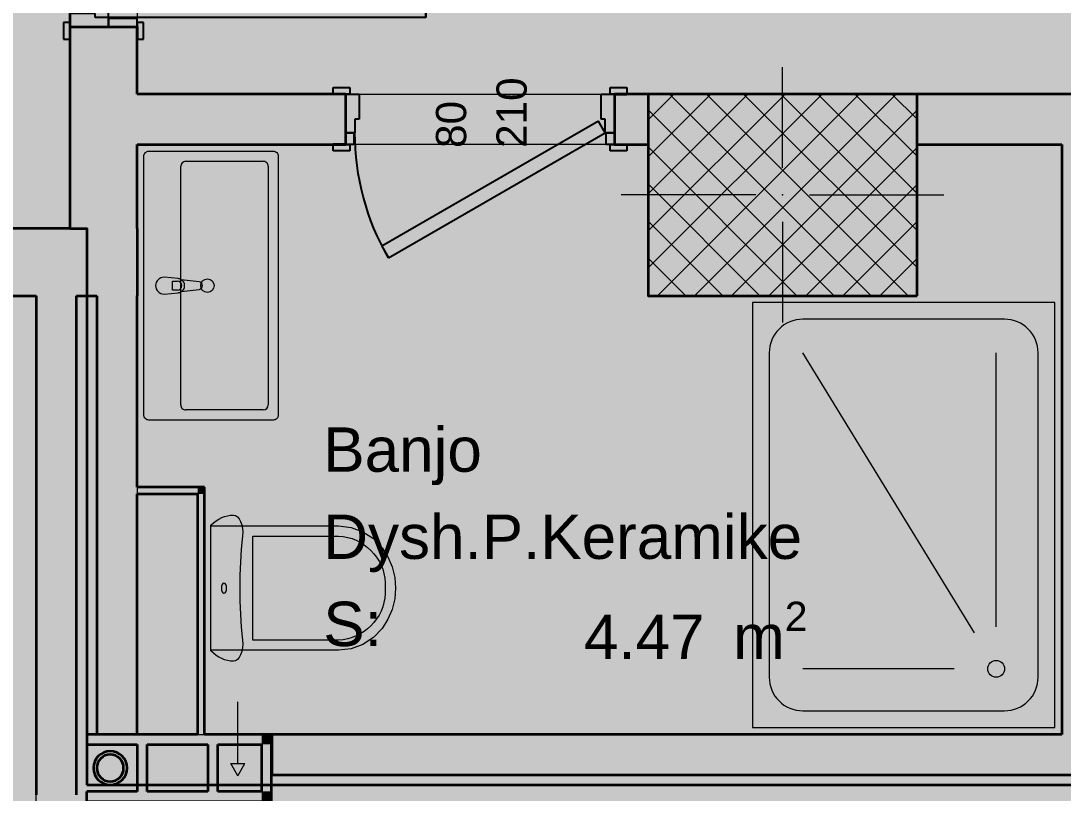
# Model space of a CAD drawing. Header units: millimetres. Extents: x 172821 to 253959, y -36092 to 17885.
# Drawn here: x 211015 to 214116, y -19116 to -16818 of the extents above; entities that cross this region are included whole.
import ezdxf
from ezdxf.enums import TextEntityAlignment as Align

# ---------------------------------------------------------------- set-up
doc = ezdxf.new("R2010")
doc.units = ezdxf.units.MM
doc.header["$MEASUREMENT"] = 0
doc.linetypes.add('Long Dashed', pattern=[2700, 1500, -1200])
for name, color, linetype, lineweight, true_color in [('A - Fill zone_Pen_No__102', 7, 'Continuous', 13, 0xcccccc), ('A - Fill zone_Pen_No__255', 7, 'Continuous', 13, 0xe8e8e8), ('A - kanalet e ventilimit_Pen_No__176', 7, 'Continuous', 15, 0x93a0c6), ('A - kanalet e ventilimit_Pen_No__82', 7, 'Continuous', 20, 0xaaaaaa), ('A - Muret_Pen_No__82', 7, 'Continuous', 20, 0xaaaaaa), ('ARCHICAD Door Markers_Pen_No__112', 7, 'Continuous', 13, 0xd5aaaa), ('Model Unit - Zone_Pen_No__102', 7, 'Continuous', 13, 0xcccccc)]:
    doc.layers.add(name, color=color, linetype=linetype, lineweight=lineweight, true_color=true_color)
for name, color, linetype, lineweight in [('A - Fill zone_Pen_No__19', 255, 'Continuous', 0), ('A - Fill zone_Pen_No__2', 8, 'Continuous', 15), ('A - Fill zone_Pen_No__22', 8, 'Continuous', 35), ('A - kanalet e ventilimit_Pen_No__22', 8, 'Continuous', 35), ('A - Muret_Pen_No__22', 8, 'Continuous', 35), ('A - Sanitaria_Pen_No__18', 9, 'Continuous', 15), ('A - Shtyllat_Pen_No__101', 252, 'Continuous', 13), ('A - Shtyllat_Pen_No__22', 8, 'Continuous', 35), ('ARCHICAD Doors_Pen_No__42', 8, 'Continuous', 25), ('ARCHICAD Zone Stamps_Pen_No__101', 252, 'Continuous', 13)]:
    doc.layers.add(name, color=color, linetype=linetype, lineweight=lineweight)
for name, color, linetype in [('A - kanalet e ventilimit', 7, 'Continuous'), ('A - Muret', 7, 'Continuous'), ('A - Shtyllat', 7, 'Continuous'), ('Model Unit - Zone', 7, 'Continuous')]:
    doc.layers.add(name, color=color, linetype=linetype)
doc.styles.add('GENERATED_STYLE_2', font='arial.ttf')

# ---------------------------------------------------------------- blocks, each defined once
blk = doc.blocks.new('Banjo_Dysh.P.Keramike_22', base_point=(212611.9, -18360.7))
at = {"layer": 'ARCHICAD Zone Stamps_Pen_No__101', "color": 252, "lineweight": 13, "insert": (212690, -18546.5), "char_height": 132, "attachment_point": 1, "style": 'GENERATED_STYLE_2'}
blk.add_mtext('\\A1;{\\pql;\\pt0,6060;\\fArial|b0|i0|c0|p34;4.47\\fArial|b0|i0|c0|p34;\\A1{\\H.66x;\\S^  ;}\\fArial|b0|i0|c0|p34; m\\fArial|b0|i0|c0|p34;\\A1{\\H.66x;\\S2^  ;}}', dxfattribs=at)
at = {"layer": 'ARCHICAD Zone Stamps_Pen_No__101', "color": 252, "lineweight": 13, "style": 'GENERATED_STYLE_2'}
for tag, p in [('DUMMY_849', (213308.9, -17997.7)), ('ROOM_NAME', (211914.9, -18027.9)), ('DUMMY_850', (213308.9, -18257)), ('ROOM_NUMBER', (211914.9, -18287.2)), ('measuredAreaCode', (211914.9, -18546.5))]:
    blk.add_attdef(tag, text='', height=132, dxfattribs=at).set_placement(p, align=Align.TOP_LEFT)
blk = doc.blocks.new('Door 25_3')
at = {"layer": 'ARCHICAD Doors_Pen_No__42', "color": 8, "linetype": 'Continuous', "lineweight": 25}
for p, q in [((432, 0), (432, 944)), ((432, 944), (472, 944)), ((472, 944), (472, 0)), ((-487, 104), (-537, 104)), ((-537, 104), (-537, 85)), ((-487, 85), (-487, 104)), ((537, 104), (487, 104)), ((487, 104), (487, 85)), ((537, 85), (537, 104)), ((-537, 85), (-487, 85)), ((-500, 85), (-537, 85)), ((-500, 85), (-537, 85)), ((-475, 85), (-500, 85)), ((-500, 85), (-500, 0)), ((-500, 0), (-500, 85)), ((-500, 0), (-500, 85)), ((-475, 0), (-475, 85)), ((500, 85), (475, 85)), ((475, 85), (475, 0)), ((487, 85), (537, 85)), ((500, 0), (500, 85)), ((500, 0), (500, 85)), ((500, 0), (500, 85)), ((500, 85), (537, 85)), ((500, 85), (537, 85)), ((-500, 0), (-475, 0)), ((-472, 0), (-500, 0)), ((-500, 0), (-500, -115)), ((-500, -115), (-500, 0)), ((-500, -115), (-500, 0)), ((-472, -40), (-472, 0)), ((472, 0), (432, 0)), ((500, 0), (472, 0)), ((472, 0), (472, -40)), ((475, 0), (500, 0)), ((500, -115), (500, 0)), ((500, -115), (500, 0)), ((500, -115), (500, 0)), ((-460, -40), (-472, -40)), ((-460, -115), (-460, -40)), ((472, -40), (460, -40)), ((460, -40), (460, -115)), ((-487, -115), (-537, -115)), ((-537, -115), (-537, -134)), ((-500, -115), (-537, -115)), ((-500, -115), (-537, -115)), ((-500, -115), (-460, -115)), ((-487, -134), (-487, -115)), ((460, -115), (500, -115)), ((537, -115), (487, -115)), ((487, -115), (487, -134)), ((500, -115), (537, -115)), ((500, -115), (537, -115)), ((537, -134), (537, -115)), ((-537, -134), (-487, -134)), ((487, -134), (537, -134))]:
    blk.add_line(p, q, dxfattribs=at)
blk.add_arc((472, 0), 944, 90, 180, dxfattribs=at)
blk = doc.blocks.new('D Marker 22')
at = {"layer": 'ARCHICAD Door Markers_Pen_No__112', "color": 9, "lineweight": 13, "true_color": 0xd5aaaa, "style": 'GENERATED_STYLE_2'}
for tag, p in [('AC_MarkerText_3', (-165.9, -155.7)), ('AC_MarkerText_2', (14.1, -224))]:
    blk.add_attdef(tag, text='', height=90, rotation=270, dxfattribs=at).set_placement(p, align=Align.BOTTOM_LEFT)
blk = doc.blocks.new('Wall_65', base_point=(209361.1, -17636.2))
at = {"layer": 'A - Muret_Pen_No__82', "linetype": 'Continuous', "lineweight": 0, "true_color": 0xd4d4d4}
for points in [[(209161.1, -17436.2), (209161.1, -17636.2), (209361.1, -17436.2)], [(209361.1, -17436.2), (209161.1, -17636.2), (209361.1, -17636.2)], [(209361.1, -17436.2), (209361.1, -17636.2), (209911.1, -17636.2), (209911.1, -17436.2)], [(211241.1, -17436.2), (210911.1, -17436.2), (210911.1, -17636.2), (211241.1, -17636.2)], [(211241.1, -17636.2), (211361.1, -17636.2), (211361.1, -17436.2)], [(211241.1, -17436.2), (211241.1, -17636.2), (211361.1, -17436.2)]]:
    blk.add_hatch(color=254, dxfattribs=at).paths.add_polyline_path(points)
at = {"layer": 'A - Muret_Pen_No__22', "color": 8, "linetype": 'Continuous', "lineweight": 35}
for p, q in [((209911.1, -17436.2), (209874.1, -17436.2)), ((209911.1, -17436.2), (209911.1, -17551.2)), ((210911.1, -17436.2), (210948.1, -17436.2)), ((210911.1, -17436.2), (210911.1, -17551.2)), ((209911.1, -17551.2), (209911.1, -17636.2)), ((210911.1, -17551.2), (210911.1, -17636.2)), ((209911.1, -17636.2), (209874.1, -17636.2)), ((210911.1, -17636.2), (210948.1, -17636.2))]:
    blk.add_line(p, q, dxfattribs=at)
at = {"layer": 'A - Muret_Pen_No__22', "color": 8, "linetype": 'Continuous', "lineweight": 35, "flags": 128}
for points in [[(209911.1, -17436.2), (209361.1, -17436.2)], [(211161.1, -17436.2), (210911.1, -17436.2)], [(211361.1, -17436.2), (211361.1, -17636.2)], [(209161.1, -17636.2), (209291.1, -17636.2)], [(209411.1, -17636.2), (209911.1, -17636.2)], [(210911.1, -17636.2), (211061.1, -17636.2)], [(211181.1, -17636.2), (211241.1, -17636.2)]]:
    blk.add_lwpolyline(points, dxfattribs=at)
at = {"layer": 'ARCHICAD Door Markers_Pen_No__112', "color": 9, "lineweight": 13, "true_color": 0xd5aaaa}
ref = blk.add_blockref('D Marker 22', (210411.1, -17436.2), dxfattribs=at)
ref.add_attrib('AC_MarkerText_2', '100', dxfattribs={"color": 9, "lineweight": 13, "true_color": 0xd5aaaa, "height": 90, "rotation": 90, "style": 'GENERATED_STYLE_2'}).set_placement((210396.9, -17679.9), align=Align.BOTTOM_LEFT)
ref.add_attrib('AC_MarkerText_3', '210', dxfattribs={"color": 9, "lineweight": 13, "true_color": 0xd5aaaa, "height": 90, "rotation": 90, "style": 'GENERATED_STYLE_2'}).set_placement((210576.9, -17679.9), align=Align.BOTTOM_LEFT)
at = {"layer": 'ARCHICAD Doors_Pen_No__42', "color": 8, "linetype": 'Continuous', "lineweight": 25, "xscale": -1, "zscale": 1000, "rotation": 180}
blk.add_blockref('Door 25_3', (210411.1, -17551.2), dxfattribs=at)
blk = doc.blocks.new('Wall_144', base_point=(214261.1, -17036.2))
at = {"layer": 'A - Muret_Pen_No__82', "linetype": 'Continuous', "lineweight": 0, "true_color": 0xd4d4d4}
for points in [[(214111.1, -17036.2), (214111.1, -17186.2), (214261.1, -17036.2)], [(214111.1, -17186.2), (214261.1, -17186.2), (214261.1, -17036.2)], [(214111.1, -17186.2), (214111.1, -18941.2), (214261.1, -18941.2), (214261.1, -17186.2)]]:
    blk.add_hatch(color=254, dxfattribs=at).paths.add_polyline_path(points)
at = {"layer": 'A - Muret_Pen_No__22', "color": 8, "linetype": 'Continuous', "lineweight": 35, "flags": 128}
for points in [[(214261.1, -17036.2), (214111.1, -17036.2)], [(214111.1, -17186.2), (214111.1, -18941.2)], [(214261.1, -18941.2), (214261.1, -17186.2)]]:
    blk.add_lwpolyline(points, dxfattribs=at)
blk = doc.blocks.new('Door 25_2')
at = {"layer": 'ARCHICAD Doors_Pen_No__42', "color": 8, "linetype": 'Continuous', "lineweight": 25}
for p, q in [((-292.3, 337.4), (-272.3, 372)), ((-272.3, 372), (372, 0)), ((352, -34.6), (-292.3, 337.4)), ((-387, 54), (-437, 54)), ((-437, 54), (-437, 35)), ((-437, 35), (-387, 35)), ((-400, 35), (-437, 35)), ((-400, 35), (-437, 35)), ((-375, 35), (-400, 35)), ((-400, 35), (-400, 0)), ((-400, 0), (-400, 35)), ((-400, 0), (-400, 35)), ((-387, 35), (-387, 54)), ((-375, 0), (-375, 35)), ((400, 35), (375, 35)), ((375, 35), (375, 0)), ((437, 54), (387, 54)), ((387, 54), (387, 35)), ((387, 35), (437, 35)), ((400, 0), (400, 35)), ((400, 0), (400, 35)), ((400, 0), (400, 35)), ((400, 35), (437, 35)), ((400, 35), (437, 35)), ((437, 35), (437, 54)), ((-400, 0), (-375, 0)), ((-372, 0), (-400, 0)), ((-400, 0), (-400, -115)), ((-400, -115), (-400, 0)), ((-400, -115), (-400, 0)), ((-372, -40), (-372, 0)), ((372, 0), (352, -34.6)), ((400, 0), (372, 0)), ((372, 0), (372, -40)), ((375, 0), (400, 0)), ((400, -115), (400, 0)), ((400, -115), (400, 0)), ((400, -115), (400, 0)), ((-360, -40), (-372, -40)), ((-360, -115), (-360, -40)), ((372, -40), (360, -40)), ((360, -40), (360, -115)), ((-387, -115), (-437, -115)), ((-437, -115), (-437, -134)), ((-400, -115), (-437, -115)), ((-400, -115), (-437, -115)), ((-400, -115), (-360, -115)), ((-387, -134), (-387, -115)), ((360, -115), (400, -115)), ((437, -115), (387, -115)), ((387, -115), (387, -134)), ((400, -115), (437, -115)), ((400, -115), (437, -115)), ((437, -134), (437, -115)), ((-437, -134), (-387, -134)), ((387, -134), (437, -134))]:
    blk.add_line(p, q, dxfattribs=at)
blk.add_arc((372, 0), 744, 150, 180, dxfattribs=at)
blk = doc.blocks.new('Wall_145', base_point=(213681.1, -17036.2))
at = {"layer": 'A - Muret_Pen_No__82', "linetype": 'Continuous', "lineweight": 0, "true_color": 0xd4d4d4}
for points in [[(211361.1, -17036.2), (211361.1, -17186.2), (211981.1, -17186.2), (211981.1, -17036.2)], [(212781.1, -17036.2), (212781.1, -17186.2), (212881.1, -17186.2), (212881.1, -17036.2)]]:
    blk.add_hatch(color=254, dxfattribs=at).paths.add_polyline_path(points)
at = {"layer": 'A - Muret_Pen_No__22', "color": 8, "linetype": 'Continuous', "lineweight": 35}
for p, q in [((211981.1, -17036.2), (211944.1, -17036.2)), ((211981.1, -17036.2), (211981.1, -17151.2)), ((212781.1, -17036.2), (212818.1, -17036.2)), ((212781.1, -17036.2), (212781.1, -17151.2)), ((211981.1, -17151.2), (211981.1, -17186.2)), ((212781.1, -17151.2), (212781.1, -17186.2)), ((211981.1, -17186.2), (211944.1, -17186.2)), ((212781.1, -17186.2), (212818.1, -17186.2))]:
    blk.add_line(p, q, dxfattribs=at)
at = {"layer": 'A - Muret_Pen_No__22', "color": 8, "linetype": 'Continuous', "lineweight": 35, "flags": 128}
for points in [[(211981.1, -17036.2), (211361.1, -17036.2)], [(212881.1, -17036.2), (212781.1, -17036.2)], [(211361.1, -17186.2), (211981.1, -17186.2)], [(212781.1, -17186.2), (212881.1, -17186.2)]]:
    blk.add_lwpolyline(points, dxfattribs=at)
at = {"layer": 'ARCHICAD Door Markers_Pen_No__112', "color": 9, "lineweight": 13, "true_color": 0xd5aaaa}
ref = blk.add_blockref('D Marker 22', (212381.1, -17186.2), dxfattribs=dict(at, rotation=180))
ref.add_attrib('AC_MarkerText_2', '80', dxfattribs={"color": 9, "lineweight": 13, "true_color": 0xd5aaaa, "height": 90, "rotation": 90, "style": 'GENERATED_STYLE_2'}).set_placement((212366.9, -17196.5), align=Align.BOTTOM_LEFT)
ref.add_attrib('AC_MarkerText_3', '210', dxfattribs={"color": 9, "lineweight": 13, "true_color": 0xd5aaaa, "height": 90, "rotation": 90, "style": 'GENERATED_STYLE_2'}).set_placement((212546.9, -17196.5), align=Align.BOTTOM_LEFT)
at = {"layer": 'ARCHICAD Doors_Pen_No__42', "color": 8, "linetype": 'Continuous', "lineweight": 25, "xscale": -1, "zscale": 1000, "rotation": 180}
blk.add_blockref('Door 25_2', (212381.1, -17151.2), dxfattribs=at)
blk = doc.blocks.new('Wall_151', base_point=(216241.1, -19061.2))
at = {"layer": 'A - Muret_Pen_No__82', "linetype": 'Continuous', "lineweight": 0, "true_color": 0xd4d4d4}
blk.add_hatch(color=254, dxfattribs=at).paths.add_polyline_path([(216241.1, -18941.2), (211762.1, -18941.2), (211762.1, -19061.2), (216241.1, -19061.2)])
at = {"layer": 'A - Muret_Pen_No__22', "color": 8, "linetype": 'Continuous', "lineweight": 35, "flags": 128}
for points in [[(214111.1, -18941.2), (211762.1, -18941.2)], [(211762.1, -18941.2), (211762.1, -19061.2)], [(211762.1, -19061.2), (216241.1, -19061.2)]]:
    blk.add_lwpolyline(points, dxfattribs=at)
blk = doc.blocks.new('Wall_159', base_point=(211361.1, -17636.2))
at = {"layer": 'A - Muret_Pen_No__82', "linetype": 'Continuous', "lineweight": 0, "true_color": 0xd4d4d4}
blk.add_hatch(color=254, dxfattribs=at).paths.add_polyline_path([(211241.1, -17636.2), (211241.1, -18940.2), (211361.1, -18940.2), (211361.1, -17636.2)])
at = {"layer": 'A - Muret_Pen_No__22', "color": 8, "linetype": 'Continuous', "lineweight": 35, "flags": 128}
for points in [[(211241.1, -17636.2), (211241.1, -18940.2)], [(211361.1, -18206.1), (211361.1, -17636.2)], [(211361.1, -18940.2), (211361.1, -18226.1)], [(211241.1, -18940.2), (211361.1, -18940.2)]]:
    blk.add_lwpolyline(points, dxfattribs=at)
blk = doc.blocks.new('Wall_232', base_point=(211561.1, -18941.2))
at = {"layer": 'A - Muret_Pen_No__82', "linetype": 'Continuous', "lineweight": 0, "true_color": 0xd4d4d4}
for points in [[(211541.1, -18226.1), (211561.1, -18206.1), (211541.1, -18206.1)], [(211541.1, -18226.1), (211561.1, -18226.1), (211561.1, -18206.1)], [(211541.1, -18226.1), (211541.1, -18941.2), (211561.1, -18941.2), (211561.1, -18226.1)]]:
    blk.add_hatch(color=254, dxfattribs=at).paths.add_polyline_path(points)
at = {"layer": 'A - Muret_Pen_No__22', "color": 8, "linetype": 'Continuous', "lineweight": 35, "flags": 128}
for points in [[(211561.1, -18206.1), (211541.1, -18206.1)], [(211541.1, -18226.1), (211541.1, -18941.2)], [(211561.1, -18941.2), (211561.1, -18206.1)]]:
    blk.add_lwpolyline(points, dxfattribs=at)
blk = doc.blocks.new('Wall_233', base_point=(211561.1, -18206.1))
at = {"layer": 'A - Muret_Pen_No__82', "linetype": 'Continuous', "lineweight": 0, "true_color": 0xd4d4d4}
blk.add_hatch(color=254, dxfattribs=at).paths.add_polyline_path([(211541.1, -18206.1), (211361.1, -18206.1), (211361.1, -18226.1), (211541.1, -18226.1)])
at = {"layer": 'A - Muret_Pen_No__22', "color": 8, "linetype": 'Continuous', "lineweight": 35, "flags": 128}
for points in [[(211541.1, -18206.1), (211361.1, -18206.1)], [(211361.1, -18226.1), (211541.1, -18226.1)]]:
    blk.add_lwpolyline(points, dxfattribs=at)
blk = doc.blocks.new('Wall_239', base_point=(214261.1, -17036.2))
at = {"layer": 'A - Muret_Pen_No__82', "linetype": 'Continuous', "lineweight": 0, "true_color": 0xd4d4d4}
blk.add_hatch(color=254, dxfattribs=at).paths.add_polyline_path([(214111.1, -17036.2), (213681.1, -17036.2), (213681.1, -17186.2), (214111.1, -17186.2)])
at = {"layer": 'A - Muret_Pen_No__22', "color": 8, "linetype": 'Continuous', "lineweight": 35, "flags": 128}
for points in [[(214111.1, -17036.2), (213681.1, -17036.2)], [(213681.1, -17186.2), (214111.1, -17186.2)]]:
    blk.add_lwpolyline(points, dxfattribs=at)
blk = doc.blocks.new('Wall_259', base_point=(211061.1, -19121.2))
at = {"layer": 'A - Muret_Pen_No__82', "linetype": 'Continuous', "lineweight": 0, "true_color": 0xd4d4d4}
blk.add_hatch(color=254, dxfattribs=at).paths.add_polyline_path([(211181.1, -19121.2), (211181.1, -17636.2), (211061.1, -17636.2), (211061.1, -19121.2)])
at = {"layer": 'A - Muret_Pen_No__22', "color": 8, "linetype": 'Continuous', "lineweight": 35, "flags": 128}
for points in [[(211061.1, -17636.2), (211061.1, -19121.2)], [(211181.1, -19121.2), (211181.1, -17636.2)]]:
    blk.add_lwpolyline(points, dxfattribs=at)
blk = doc.blocks.new('Wall_332', base_point=(211161.1, -14627.2))
at = {"layer": 'A - Muret_Pen_No__82', "linetype": 'Continuous', "lineweight": 0, "true_color": 0xd4d4d4}
for points in [[(211161.1, -14627.2), (211161.1, -15836.2), (211361.1, -15836.2), (211361.1, -14627.2)], [(211161.1, -17436.2), (211361.1, -17436.2), (211361.1, -16836.2), (211161.1, -16836.2)]]:
    blk.add_hatch(color=254, dxfattribs=at).paths.add_polyline_path(points)
at = {"layer": 'A - Muret_Pen_No__22', "color": 8, "linetype": 'Continuous', "lineweight": 35}
for p, q in [((211161.1, -15836.2), (211161.1, -15799.2)), ((211361.1, -15836.2), (211361.1, -15799.2)), ((211161.1, -15836.2), (211276.1, -15836.2)), ((211276.1, -15836.2), (211361.1, -15836.2)), ((211161.1, -16836.2), (211161.1, -16873.2)), ((211161.1, -16836.2), (211276.1, -16836.2)), ((211276.1, -16836.2), (211361.1, -16836.2)), ((211361.1, -16836.2), (211361.1, -16873.2))]:
    blk.add_line(p, q, dxfattribs=at)
at = {"layer": 'A - Muret_Pen_No__22', "color": 8, "linetype": 'Continuous', "lineweight": 35, "flags": 128}
for points in [[(211161.1, -14627.2), (211161.1, -15836.2)], [(211361.1, -14627.2), (211161.1, -14627.2)], [(211361.1, -15486.2), (211361.1, -14627.2)], [(211361.1, -15836.2), (211361.1, -15636.2)], [(211161.1, -16836.2), (211161.1, -17436.2)], [(211361.1, -17036.2), (211361.1, -16836.2)], [(211361.1, -17436.2), (211361.1, -17186.2)]]:
    blk.add_lwpolyline(points, dxfattribs=at)
at = {"layer": 'ARCHICAD Door Markers_Pen_No__112', "color": 9, "lineweight": 13, "true_color": 0xd5aaaa}
ref = blk.add_blockref('D Marker 22', (211361.1, -16336.2), dxfattribs=dict(at, rotation=270))
ref.add_attrib('AC_MarkerText_2', '100', dxfattribs={"color": 9, "lineweight": 13, "true_color": 0xd5aaaa, "height": 90, "rotation": 360, "style": 'GENERATED_STYLE_2'}).set_placement((211396.2, -16292.6), align=Align.BOTTOM_LEFT)
ref.add_attrib('AC_MarkerText_3', '210', dxfattribs={"color": 9, "lineweight": 13, "true_color": 0xd5aaaa, "height": 90, "rotation": 360, "style": 'GENERATED_STYLE_2'}).set_placement((211396.2, -16472.6), align=Align.BOTTOM_LEFT)
at = {"layer": 'ARCHICAD Doors_Pen_No__42', "color": 8, "linetype": 'Continuous', "lineweight": 25, "zscale": 1000, "rotation": 270}
blk.add_blockref('Door 25_3', (211276.1, -16336.2), dxfattribs=at)
blk = doc.blocks.new('Wall_346', base_point=(211761.1, -18941.2))
at = {"layer": 'A - kanalet e ventilimit_Pen_No__82', "linetype": 'Continuous', "lineweight": 0, "true_color": 0xd4d4d4}
for points in [[(211731.1, -18941.2), (211211.1, -18941.2), (211211.1, -18971.2), (211731.1, -18971.2)], [(211731.1, -18971.2), (211761.1, -18971.2), (211761.1, -18941.2)], [(211731.1, -18971.2), (211761.1, -18941.2), (211731.1, -18941.2)]]:
    blk.add_hatch(color=254, dxfattribs=at).paths.add_polyline_path(points)
at = {"layer": 'A - kanalet e ventilimit_Pen_No__22', "color": 8, "linetype": 'Continuous', "lineweight": 35, "flags": 128}
for points in [[(211541.1, -18941.2), (211211.1, -18941.2)], [(211211.1, -18941.2), (211211.1, -18971.2)], [(211761.1, -18941.2), (211561.1, -18941.2)], [(211761.1, -18941.2), (211761.1, -18971.2)], [(211211.1, -18971.2), (211361.1, -18971.2)], [(211391.1, -18971.2), (211571.1, -18971.2)], [(211601.1, -18971.2), (211731.1, -18971.2)]]:
    blk.add_lwpolyline(points, dxfattribs=at)
blk = doc.blocks.new('Wall_347', base_point=(211361.1, -18941.2))
at = {"layer": 'A - kanalet e ventilimit_Pen_No__82', "linetype": 'Continuous', "lineweight": 0, "true_color": 0xd4d4d4}
blk.add_hatch(color=254, dxfattribs=at).paths.add_polyline_path([(211361.1, -18971.2), (211361.1, -19111.2), (211391.1, -19111.2), (211391.1, -18971.2)])
at = {"layer": 'A - kanalet e ventilimit_Pen_No__22', "color": 8, "linetype": 'Continuous', "lineweight": 35, "flags": 128}
for points in [[(211361.1, -18971.2), (211361.1, -19111.2)], [(211391.1, -19111.2), (211391.1, -18971.2)]]:
    blk.add_lwpolyline(points, dxfattribs=at)
blk = doc.blocks.new('Wall_348', base_point=(211211.1, -19141.2))
at = {"layer": 'A - kanalet e ventilimit_Pen_No__82', "linetype": 'Continuous', "lineweight": 0, "true_color": 0xd4d4d4}
for points in [[(211731.1, -19111.2), (211211.1, -19111.2), (211211.1, -19141.2), (211731.1, -19141.2)], [(211731.1, -19111.2), (211761.1, -19141.2), (211761.1, -19111.2)], [(211731.1, -19141.2), (211761.1, -19141.2), (211731.1, -19111.2)]]:
    blk.add_hatch(color=254, dxfattribs=at).paths.add_polyline_path(points)
at = {"layer": 'A - kanalet e ventilimit_Pen_No__22', "color": 8, "linetype": 'Continuous', "lineweight": 35, "flags": 128}
for points in [[(211361.1, -19111.2), (211211.1, -19111.2)], [(211211.1, -19141.2), (211211.1, -19111.2)], [(211571.1, -19111.2), (211391.1, -19111.2)], [(211731.1, -19111.2), (211601.1, -19111.2)], [(211761.1, -19141.2), (211761.1, -19111.2)], [(211211.1, -19141.2), (211761.1, -19141.2)]]:
    blk.add_lwpolyline(points, dxfattribs=at)
blk = doc.blocks.new('Wall_349', base_point=(211761.1, -19141.2))
at = {"layer": 'A - kanalet e ventilimit_Pen_No__82', "linetype": 'Continuous', "lineweight": 0, "true_color": 0xd4d4d4}
blk.add_hatch(color=254, dxfattribs=at).paths.add_polyline_path([(211731.1, -18971.2), (211731.1, -19111.2), (211761.1, -19111.2), (211761.1, -18971.2)])
at = {"layer": 'A - kanalet e ventilimit_Pen_No__22', "color": 8, "linetype": 'Continuous', "lineweight": 35, "flags": 128}
for points in [[(211731.1, -18971.2), (211731.1, -19111.2)], [(211761.1, -19111.2), (211761.1, -18971.2)]]:
    blk.add_lwpolyline(points, dxfattribs=at)
blk = doc.blocks.new('Wall_350', base_point=(211601.1, -18941.2))
at = {"layer": 'A - kanalet e ventilimit_Pen_No__82', "linetype": 'Continuous', "lineweight": 0, "true_color": 0xd4d4d4}
blk.add_hatch(color=254, dxfattribs=at).paths.add_polyline_path([(211571.1, -18971.2), (211571.1, -19111.2), (211601.1, -19111.2), (211601.1, -18971.2)])
at = {"layer": 'A - kanalet e ventilimit_Pen_No__22', "color": 8, "linetype": 'Continuous', "lineweight": 35, "flags": 128}
for points in [[(211571.1, -18971.2), (211571.1, -19111.2)], [(211601.1, -19111.2), (211601.1, -18971.2)]]:
    blk.add_lwpolyline(points, dxfattribs=at)
blk = doc.blocks.new('Wall_351', base_point=(211331.1, -19041.2))
at = {"layer": 'A - kanalet e ventilimit_Pen_No__82', "linetype": 'Continuous', "lineweight": 0, "true_color": 0xd4d4d4}
blk.add_hatch(color=254, dxfattribs=at).paths.add_polyline_path([(211331.1, -19041.2, 1), (211231.1, -19041.2), (211241.1, -19041.2, -1), (211321.1, -19041.2)])
at = {"layer": 'A - kanalet e ventilimit_Pen_No__22', "color": 8, "linetype": 'Continuous', "lineweight": 35}
for radius in [50, 40]:
    blk.add_arc((211281.1, -19041.2), radius, 0, 180, dxfattribs=at)
blk = doc.blocks.new('Wall_352', base_point=(211231.1, -19041.2))
at = {"layer": 'A - kanalet e ventilimit_Pen_No__82', "linetype": 'Continuous', "lineweight": 0, "true_color": 0xd4d4d4}
blk.add_hatch(color=254, dxfattribs=at).paths.add_polyline_path([(211231.1, -19041.2, 1), (211331.1, -19041.2), (211321.1, -19041.2, -1), (211241.1, -19041.2)])
at = {"layer": 'A - kanalet e ventilimit_Pen_No__22', "color": 8, "linetype": 'Continuous', "lineweight": 35}
for radius in [50, 40]:
    blk.add_arc((211281.1, -19041.2), radius, 180, 0, dxfattribs=at)
blk = doc.blocks.new('Column_33', base_point=(213281.1, -17336.2))
at = {"layer": 'A - Shtyllat_Pen_No__101', "linetype": 'Continuous', "lineweight": 13}
h = blk.add_hatch(dxfattribs=at)
h.set_pattern_fill('Concrete_Block', color=252, style=0, pattern_type=2)
h.set_pattern_definition([(45, (0, 0), (-55.154327, 55.154327), []), (135, (0, 0), (55.154327, 55.154327), [])])
h.paths.add_polyline_path([(213681.1, -17636.2), (213681.1, -17036.2), (212881.1, -17036.2), (212881.1, -17636.2)])
at = {"layer": 'A - Shtyllat_Pen_No__101', "color": 252, "linetype": 'Continuous', "lineweight": 13}
for p, q in [((213281.1, -17256.2), (213281.1, -16956.2)), ((213201.1, -17336.2), (212801.1, -17336.2)), ((213361.1, -17336.2), (213761.1, -17336.2)), ((213281.1, -17416.2), (213281.1, -17716.2))]:
    blk.add_line(p, q, dxfattribs=at)
blk.add_point((213281.1, -17336.2), dxfattribs=at)
at = {"layer": 'A - Shtyllat_Pen_No__22', "color": 8, "linetype": 'Continuous', "lineweight": 35, "flags": 128}
blk.add_lwpolyline([(213681.1, -17636.2), (213681.1, -17036.2), (212881.1, -17036.2), (212881.1, -17636.2)], close=True, dxfattribs=at)
blk = doc.blocks.new('WC 25')
at = {"layer": 'A - Sanitaria_Pen_No__18', "color": 9, "linetype": 'Continuous', "lineweight": 15}
for p, q in [((0, -124.9), (-155, -124.9)), ((-155, -124.9), (-155, -379.9)), ((155, -124.9), (0, -124.9)), ((155, -379.9), (155, -124.9)), ((-15.6, -519.2), (15.6, -519.2))]:
    blk.add_line(p, q, dxfattribs=at)
at = {"layer": 'A - Sanitaria_Pen_No__18', "color": 9, "linetype": 'Continuous', "lineweight": 15, "flags": 128}
for points in [[(-186.8, 0), (-193.9, -7.9), (-200.1, -16), (-205.4, -24.3), (-209.7, -32.8), (-213.1, -41.3), (-215.5, -50), (-217, -58.7), (-217.5, -67.4), (-216.2, -73.5), (-212.4, -79.2), (-206.3, -84.4), (-198.2, -88.8), (-188.5, -92.1), (-177.6, -94.2), (-166.1, -95), (-154.5, -94.4), (-116.2, -90.9), (-77.6, -88.3), (-38.9, -86.8), (0, -86.3), (38.9, -86.8), (77.6, -88.3), (116.2, -90.9), (154.5, -94.4), (166.1, -95), (177.6, -94.2), (188.5, -92.1), (198.2, -88.8), (206.3, -84.4), (212.4, -79.2), (216.2, -73.5), (217.5, -67.4), (217, -58.7), (215.5, -50), (213.1, -41.3), (209.7, -32.8), (205.4, -24.3), (200.1, -16), (193.9, -7.9), (186.8, 0)], [(185, -380), (185, 0), (-185, 0), (-185, -380), (-180.7, -417.3), (-167.8, -452.7), (-147.3, -484.1), (-120, -510), (-92.8, -527.2), (-63.2, -539.7), (-32, -547.4), (0, -550), (32, -547.4), (63.2, -539.7), (92.8, -527.2), (120, -510), (147.3, -484.1), (167.8, -452.7), (180.7, -417.3)]]:
    blk.add_lwpolyline(points, close=True, dxfattribs=at)
at = {"layer": 'A - Sanitaria_Pen_No__18', "color": 9, "linetype": 'Continuous', "lineweight": 15}
for centre, start, end in [((-8.9, -373.1), 182.66, 267.3883), ((8.9, -373.1), 272.6117, 357.34)]:
    blk.add_arc(centre, 146.2, start, end, dxfattribs=at)
blk.add_ellipse((0, -39.4), major_axis=(15, 0), ratio=0.524717, dxfattribs=at)
blk = doc.blocks.new('Shower Tray 25_7')
at = {"layer": 'A - Sanitaria_Pen_No__18', "color": 9, "linetype": 'Continuous', "lineweight": 15}
for p, q in [((1115, 850), (150, 850)), ((50, 750), (50, 150)), ((175, 300), (175, 750)), ((282.1, 239.4), (1115, 750)), ((1215, 150), (1215, 750)), ((300, 175), (1115, 175)), ((150, 50), (1115, 50))]:
    blk.add_line(p, q, dxfattribs=at)
at = {"layer": 'A - Sanitaria_Pen_No__18', "color": 9, "linetype": 'Continuous', "lineweight": 15, "flags": 128}
blk.add_lwpolyline([(1265, 0), (1265, 900), (0, 900), (0, 0)], close=True, dxfattribs=at)
at = {"layer": 'A - Sanitaria_Pen_No__18', "color": 9, "linetype": 'Continuous', "lineweight": 15}
blk.add_circle((175, 175), 25, dxfattribs=at)
for centre, start, end in [((150, 750), 90, 180), ((1115, 750), 0, 90), ((150, 150), 180, 270), ((1115, 150), 270, 0)]:
    blk.add_arc(centre, 100, start, end, dxfattribs=at)
blk = doc.blocks.new('Basin 25_3')
at = {"layer": 'A - Sanitaria_Pen_No__18', "color": 9, "linetype": 'Continuous', "lineweight": 15}
for p, q in [((-13.6, -99.8), (-13.6, -84.9)), ((-13.6, -84.9), (13.6, -84.9)), ((13.6, -84.9), (13.6, -99.8)), ((-355, -110), (355, -110)), ((-370, -355), (-370, -125)), ((370, -125), (370, -355)), ((355, -370), (-355, -370))]:
    blk.add_line(p, q, dxfattribs=at)
at = {"layer": 'A - Sanitaria_Pen_No__18', "color": 9, "linetype": 'Continuous', "lineweight": 15, "flags": 128}
for points in [[(-385, 0), (385, 0, -0.414214), (400, -15), (400, -385, -0.414214), (385, -400), (-385, -400, -0.414214), (-400, -385), (-400, -15, -0.414214)], [(-25, -60), (-21, -102, 0.12102), (-17.7, -111.5), (-11.1, -164.4, 0.882566), (11.1, -164.4), (17.7, -111.5, 0.12102), (21, -102), (25, -60, 1)]]:
    blk.add_lwpolyline(points, format="xyb", close=True, dxfattribs=at)
at = {"layer": 'A - Sanitaria_Pen_No__18', "color": 9, "linetype": 'Continuous', "lineweight": 15}
blk.add_circle((0, -189.1), 20, dxfattribs=at)
for centre, radius, start, end in [((-355, -125), 15, 90, 180), ((0, -100.1), 21.1, 212.771, 327.229), ((0, -99.8), 13.6, 180, 0), ((355, -125), 15, 0, 90), ((-355, -355), 15, 180, 270), ((355, -355), 15, 270, 0)]:
    blk.add_arc(centre, radius, start, end, dxfattribs=at)
blk = doc.blocks.new('Polyline_24', base_point=(211660.6, -19064.6))
at = {"layer": 'A - kanalet e ventilimit_Pen_No__176', "linetype": 'Continuous', "lineweight": 15, "true_color": 0x93a0c6}
blk.add_hatch(color=253, dxfattribs=at).paths.add_polyline_path([(211660.6, -19064.6), (211681.7, -19028.2), (211639.7, -19028.2)])
at = {"layer": 'A - kanalet e ventilimit_Pen_No__176', "color": 253, "linetype": 'Continuous', "lineweight": 15, "true_color": 0x93a0c6}
for p, q in [((211639.7, -19028.2), (211681.7, -19028.2)), ((211660.6, -19064.6), (211639.7, -19028.2)), ((211660.6, -19064.6), (211681.7, -19028.2))]:
    blk.add_line(p, q, dxfattribs=at)
at = {"layer": 'A - kanalet e ventilimit_Pen_No__176', "color": 253, "linetype": 'Long Dashed', "lineweight": 15, "true_color": 0x93a0c6, "flags": 128}
blk.add_lwpolyline([(211660.7, -19028.2), (211661, -18844.4)], dxfattribs=at)

msp = doc.modelspace()

# ---------------------------------------------------------------- hatches: boundary and pattern name
at = {"layer": 'A - Fill zone_Pen_No__102', "linetype": 'Continuous', "lineweight": 0, "true_color": 0x333333}
msp.add_hatch(color=250, dxfattribs=at).paths.add_polyline_path([(201811.1, -27491.2), (201811.1, -20536.2), (209261.1, -20536.2), (209261.1, -18736.2), (207231.1, -18736.2), (207231.1, -17486.2), (209361.1, -17486.2), (209361.1, -17436.2), (211161.1, -17436.2), (211211.1, -17436.2), (211211.1, -19091.2), (216211.1, -19091.2), (216211.1, -24347.5), (213281.1, -24347.5), (213281.1, -25184.9), (208931.1, -25184.9), (208931.1, -27491.2)])
at = {"layer": 'A - Fill zone_Pen_No__19', "linetype": 'Continuous', "lineweight": 0, "true_color": 0x3f3f3f}
msp.add_hatch(color=250, dxfattribs=at).paths.add_polyline_path([(202311.1, -2816.2), (202311.1, -1016.2), (223211.1, -1016.2), (223211.1, -2816.2), (216536.1, -2816.2), (216536.1, -6741.2), (218286.1, -6741.2), (218286.1, -8866.2), (218411.1, -8866.2), (218411.1, -10116.2), (213111.1, -10116.2), (211161.1, -10116.2), (211161.1, -17436.2), (209361.1, -17436.2), (209361.1, -2816.2)])
at = {"layer": 'A - Fill zone_Pen_No__255', "linetype": 'Continuous', "lineweight": 0, "true_color": 0xf9f9f9}
msp.add_hatch(color=7, dxfattribs=at).paths.add_polyline_path([(211211.1, -19091.2), (216211.1, -19091.2), (216211.1, -24347.5), (219611.1, -24347.5), (219611.1, -15266.2), (220011.1, -15266.2), (220011.1, -11608.9), (218411.1, -11608.9), (218411.1, -10266.2), (211161.1, -10266.2), (211161.1, -17436.2), (211211.1, -17436.2)])

# ---------------------------------------------------------------- linework, layer by layer
at = {"layer": 'A - Fill zone_Pen_No__2', "color": 8, "linetype": 'Continuous', "lineweight": 15, "flags": 128}
for points in [[(202311.1, -2816.2), (202311.1, -1016.2), (223211.1, -1016.2), (223211.1, -2816.2), (216536.1, -2816.2), (216536.1, -6741.2), (218286.1, -6741.2), (218286.1, -8866.2), (218411.1, -8866.2), (218411.1, -10116.2), (213111.1, -10116.2), (211161.1, -10116.2), (211161.1, -17436.2), (209361.1, -17436.2), (209361.1, -2816.2)], [(201811.1, -27491.2), (201811.1, -20536.2), (209261.1, -20536.2), (209261.1, -18736.2), (207231.1, -18736.2), (207231.1, -17486.2), (209361.1, -17486.2), (209361.1, -17436.2), (211161.1, -17436.2), (211211.1, -17436.2), (211211.1, -19091.2), (216211.1, -19091.2), (216211.1, -24347.5), (213281.1, -24347.5), (213281.1, -25184.9), (208931.1, -25184.9), (208931.1, -27491.2)]]:
    msp.add_lwpolyline(points, close=True, dxfattribs=at)
at = {"layer": 'A - Fill zone_Pen_No__22', "color": 8, "linetype": 'Continuous', "lineweight": 35, "flags": 128}
msp.add_lwpolyline([(211211.1, -19091.2), (216211.1, -19091.2), (216211.1, -24347.5), (219611.1, -24347.5), (219611.1, -15266.2), (220011.1, -15266.2), (220011.1, -11608.9), (218411.1, -11608.9), (218411.1, -10266.2), (211161.1, -10266.2), (211161.1, -17436.2), (211211.1, -17436.2)], close=True, dxfattribs=at)
at = {"layer": 'Model Unit - Zone_Pen_No__102', "color": 254, "linetype": 'Continuous', "lineweight": 13, "true_color": 0xcccccc, "flags": 128}
for points in [[(211361.1, -15636.2), (211361.1, -17036.2), (215361.1, -17036.2), (215361.1, -16176), (214781.1, -16176), (214781.1, -14436.2), (213611.1, -14436.2), (213611.1, -15636.2)], [(212881.1, -17186.2), (211361.1, -17186.2), (211361.1, -18941.2), (214111.1, -18941.2), (214111.1, -17186.2), (213681.1, -17186.2), (213681.1, -17636.2), (212881.1, -17636.2)], [(208881.1, -22008.2), (212881.1, -22008.2), (212881.1, -20786.2), (211061.1, -20786.2), (211061.1, -17636.2), (209411.1, -17636.2), (209411.1, -20536.2), (209811.1, -20536.2), (209811.1, -20686.2), (208881.1, -20686.2), (208881.1, -20786.2)]]:
    msp.add_lwpolyline(points, close=True, dxfattribs=at)

# ---------------------------------------------------------------- block references
at = {"layer": 'A - kanalet e ventilimit', "color": 253, "linetype": 'Long Dashed', "lineweight": 15, "true_color": 0x93a0c6}
msp.add_blockref('Polyline_24', (211660.6, -19064.6), dxfattribs=at)
at = {"layer": 'A - kanalet e ventilimit', "color": 8, "lineweight": 35}
for name, p in [('Wall_346', (211761.1, -18941.2)), ('Wall_347', (211361.1, -18941.2)), ('Wall_350', (211601.1, -18941.2)), ('Wall_349', (211761.1, -19141.2)), ('Wall_351', (211331.1, -19041.2)), ('Wall_352', (211231.1, -19041.2)), ('Wall_348', (211211.1, -19141.2))]:
    msp.add_blockref(name, p, dxfattribs=at)
at = {"layer": 'A - Muret', "color": 8, "lineweight": 35}
for name, p in [('Wall_332', (211161.1, -14627.2)), ('Wall_145', (213681.1, -17036.2)), ('Wall_239', (214261.1, -17036.2)), ('Wall_144', (214261.1, -17036.2)), ('Wall_65', (209361.1, -17636.2)), ('Wall_259', (211061.1, -19121.2)), ('Wall_159', (211361.1, -17636.2)), ('Wall_233', (211561.1, -18206.1)), ('Wall_232', (211561.1, -18941.2)), ('Wall_151', (216241.1, -19061.2))]:
    msp.add_blockref(name, p, dxfattribs=at)
at = {"layer": 'A - Sanitaria_Pen_No__18', "color": 9, "linetype": 'Continuous', "lineweight": 15, "zscale": 1000}
for name, p, rotation in [('Basin 25_3', (211381.1, -17606.2), 89.99999999999999), ('Shower Tray 25_7', (214091.1, -18921.2), 90)]:
    msp.add_blockref(name, p, dxfattribs=dict(at, rotation=rotation))
at = {"layer": 'A - Sanitaria_Pen_No__18', "color": 9, "linetype": 'Continuous', "lineweight": 15, "xscale": -1, "zscale": 1000, "rotation": 90}
msp.add_blockref('WC 25', (211580.1, -18506.1), dxfattribs=at)
at = {"layer": 'A - Shtyllat', "color": 8, "lineweight": 35}
msp.add_blockref('Column_33', (213281.1, -17336.2), dxfattribs=at)
at = {"layer": 'Model Unit - Zone', "color": 252, "linetype": 'Continuous', "lineweight": 13}
msp.add_blockref('Banjo_Dysh.P.Keramike_22', (212611.9, -18360.7), dxfattribs=at).add_auto_attribs({'ROOM_NAME': 'Banjo', 'ROOM_NUMBER': 'Dysh.P.Keramike', 'measuredAreaCode': 'S: '})

doc.saveas('drawing.dxf')
